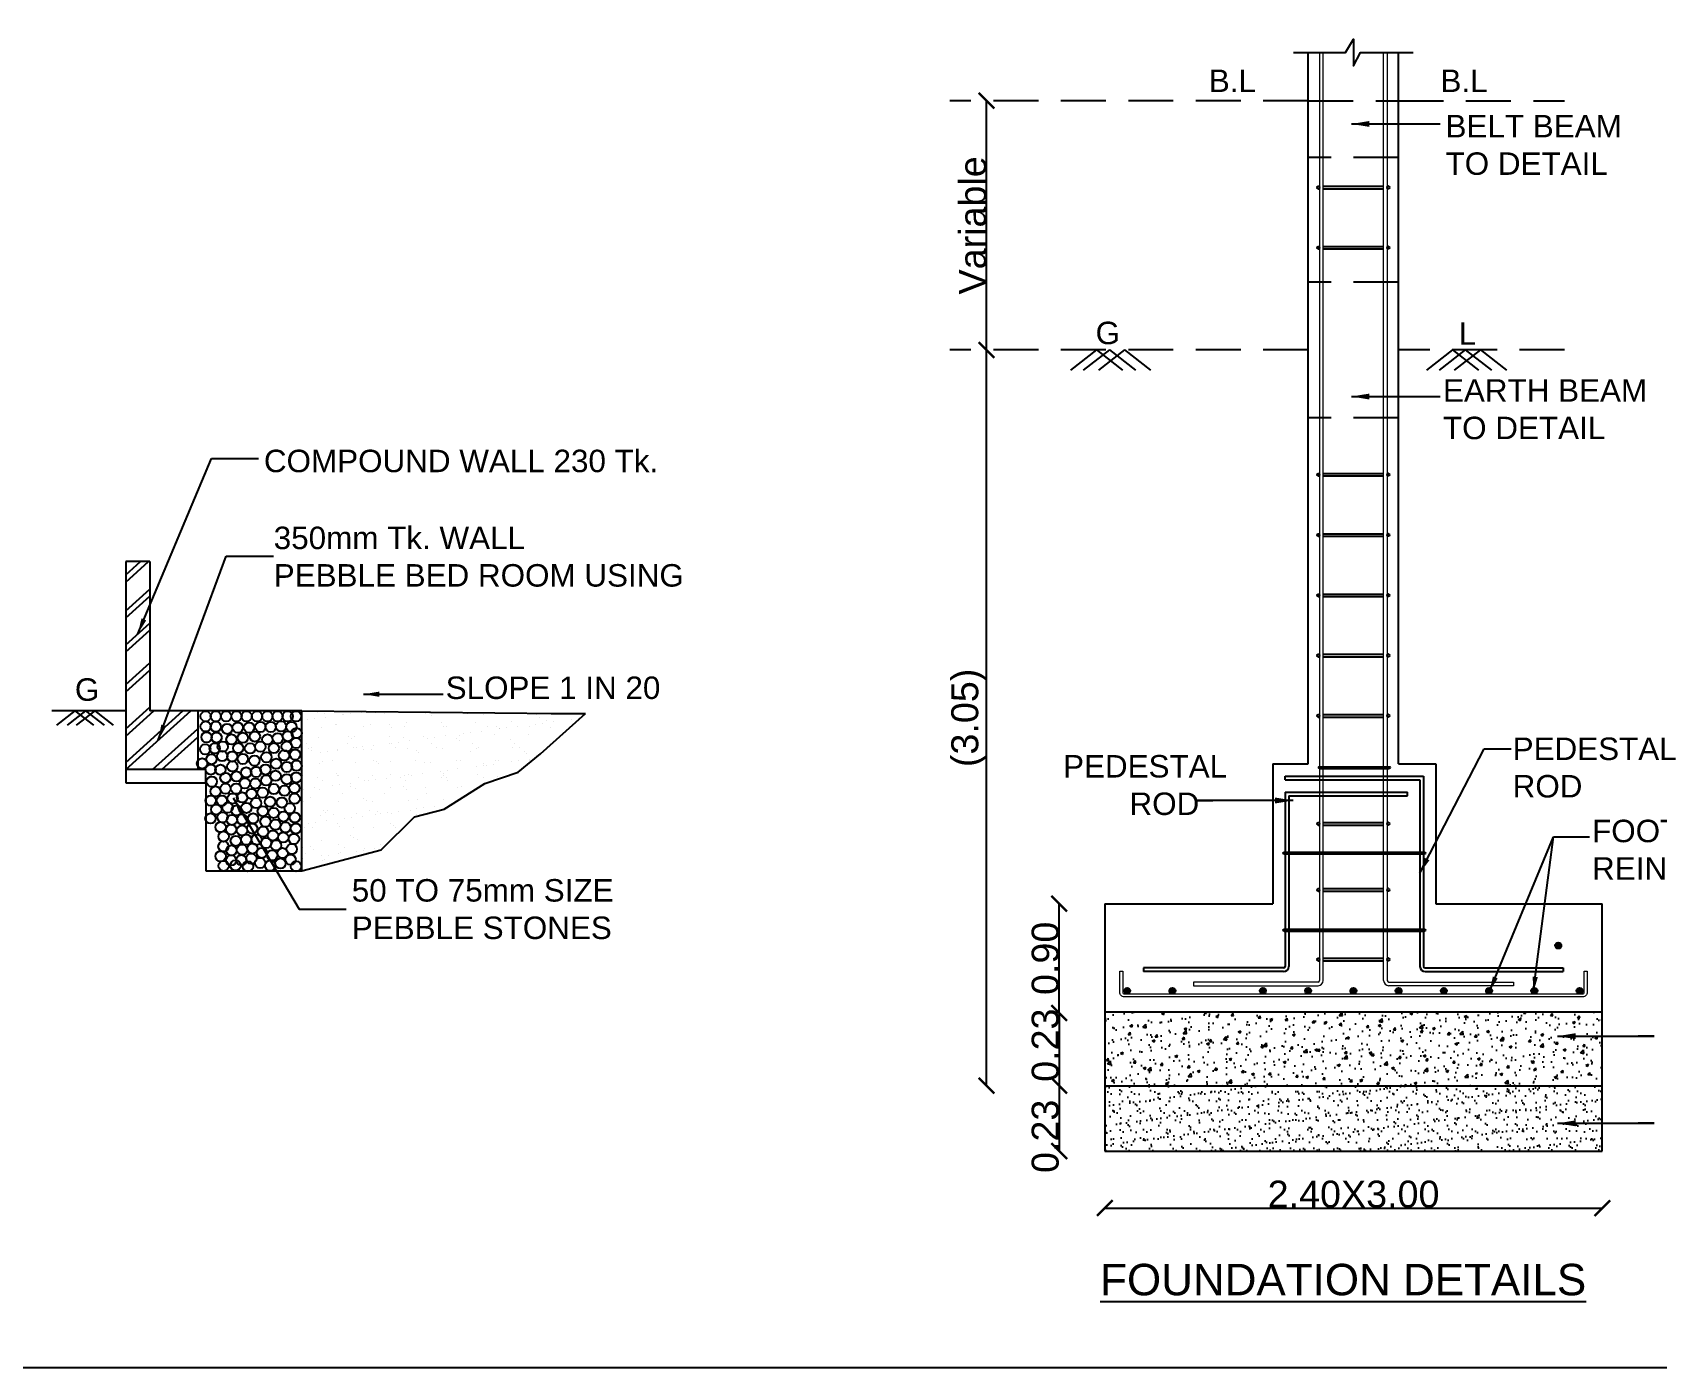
# Model space of a CAD drawing. Header units: metres. Extents: x 145568 to 146222, y 212280 to 212437.
# Drawn here: x 145967.83 to 145985.9, y 212350.29 to 212365.15 of the extents above; entities that cross this region are included whole.
import ezdxf

# ---------------------------------------------------------------- set-up
doc = ezdxf.new("R2010")
doc.units = ezdxf.units.M
doc.linetypes.add('HIDDENX2', pattern=[0.75, 0.5, -0.25])
doc.styles.get("Standard").update_dxf_attribs({"font": 'arial.ttf'})
doc.dimstyles.new('Scale-100 Metre', dxfattribs={"dimtxt": 0.3, "dimasz": 0.175, "dimexe": 0.125, "dimexo": 0.0625, "dimgap": 0, "dimtad": 1, "dimzin": 3, "dimdsep": 46, "dimtxsty": 'Standard', "dimblk": 'ARCHTICK', "dimcen": -0.09, "dimse1": 1, "dimse2": 1, "dimclrd": 3, "dimclrt": 7, "dimadec": 0, "dimazin": 0, "dimtfac": 0.65, "dimtofl": 0, "dimtmove": 0, "dimatfit": 3, "dimfxl": 0, "dimtzin": 0, "dimlwd": -1, "dimarcsym": 0})

# ---------------------------------------------------------------- blocks, each defined once
blk = doc.blocks.new('_ArchTick')
at = {"color": 0, "linetype": 'ByBlock', "const_width": 0.15}
blk.add_lwpolyline([(-0.5, -0.5), (0.5, 0.5)], dxfattribs=at)
blk = doc.blocks.new('*D95')
at = {"color": 3}
blk.add_line((145979.246, 212354.239), (145979.246, 212355.454), dxfattribs=at)
at = {"layer": 'Defpoints', "color": 0}
for p in [(145979.246, 212355.454), (145979.753, 212355.454), (145979.751, 212354.239)]:
    blk.add_point(p, dxfattribs=at)
at = {"color": 3, "xscale": 0.175, "yscale": 0.175, "zscale": 0.175}
for p, rotation in [((145979.246, 212355.454), 90), ((145979.246, 212354.239), 270)]:
    blk.add_blockref('_ArchTick', p, dxfattribs=dict(at, rotation=rotation))
at = {"color": 7, "insert": (145979.092, 212354.846), "char_height": 0.3, "attachment_point": 5, "rotation": 90}
blk.add_mtext('0.90', dxfattribs=at)
blk = doc.blocks.new('*D96')
at = {"color": 3}
blk.add_line((145978.437, 212353.429), (145978.437, 212361.614), dxfattribs=at)
at = {"layer": 'Defpoints', "color": 0}
for p in [(145978.437, 212361.614), (145981.092, 212361.614), (145979.753, 212353.429)]:
    blk.add_point(p, dxfattribs=at)
at = {"color": 3, "xscale": 0.175, "yscale": 0.175, "zscale": 0.175}
for p, rotation in [((145978.437, 212361.614), 90), ((145978.437, 212353.429), 270)]:
    blk.add_blockref('_ArchTick', p, dxfattribs=dict(at, rotation=rotation))
at = {"color": 7, "insert": (145977.991, 212357.521), "char_height": 0.3, "attachment_point": 5, "rotation": 90}
blk.add_mtext('\\P(3.05)', dxfattribs=at)
blk = doc.blocks.new('*D97')
at = {"color": 3}
blk.add_line((145978.437, 212361.614), (145978.437, 212364.386), dxfattribs=at)
at = {"layer": 'Defpoints', "color": 0}
for p in [(145978.437, 212364.386), (145980.746, 212364.386), (145980.746, 212361.614)]:
    blk.add_point(p, dxfattribs=at)
at = {"color": 3, "xscale": 0.175, "yscale": 0.175, "zscale": 0.175}
for p, rotation in [((145978.437, 212364.386), 90), ((145978.437, 212361.614), 270)]:
    blk.add_blockref('_ArchTick', p, dxfattribs=dict(at, rotation=rotation))
at = {"color": 7, "insert": (145978.285, 212363), "char_height": 0.3, "attachment_point": 5, "rotation": 90}
blk.add_mtext('Variable', dxfattribs=at)
blk = doc.blocks.new('*D98')
at = {"color": 3}
blk.add_line((145979.246, 212354.239), (145979.246, 212353.429), dxfattribs=at)
at = {"layer": 'Defpoints', "color": 0}
for p in [(145979.751, 212354.239), (145979.246, 212353.429), (145979.753, 212353.429)]:
    blk.add_point(p, dxfattribs=at)
at = {"color": 3, "xscale": 0.175, "yscale": 0.175, "zscale": 0.175}
for p, rotation in [((145979.246, 212354.239), 90), ((145979.246, 212353.429), 270)]:
    blk.add_blockref('_ArchTick', p, dxfattribs=dict(at, rotation=rotation))
at = {"color": 7, "insert": (145979.092, 212353.88), "char_height": 0.3, "attachment_point": 5, "rotation": 90}
blk.add_mtext('0.23', dxfattribs=at)
blk = doc.blocks.new('*D99')
at = {"color": 3}
blk.add_line((145979.246, 212353.429), (145979.246, 212352.702), dxfattribs=at)
at = {"layer": 'Defpoints', "color": 0}
for p in [(145979.753, 212353.429), (145979.246, 212352.702), (145979.753, 212352.702)]:
    blk.add_point(p, dxfattribs=at)
at = {"color": 3, "xscale": 0.175, "yscale": 0.175, "zscale": 0.175}
for p, rotation in [((145979.246, 212353.429), 90), ((145979.246, 212352.702), 270)]:
    blk.add_blockref('_ArchTick', p, dxfattribs=dict(at, rotation=rotation))
at = {"color": 7, "insert": (145979.092, 212352.866), "char_height": 0.3, "attachment_point": 5, "rotation": 90}
blk.add_mtext('0.23', dxfattribs=at)
blk = doc.blocks.new('*D84')
at = {"color": 3}
blk.add_line((145979.753, 212352.068), (145985.285, 212352.068), dxfattribs=at)
at = {"layer": 'Defpoints', "color": 0}
for p in [(145979.753, 212352.702), (145985.285, 212352.068), (145985.285, 212352.068)]:
    blk.add_point(p, dxfattribs=at)
at = {"color": 3, "xscale": 0.175, "yscale": 0.175, "zscale": 0.175, "rotation": 180}
blk.add_blockref('_ArchTick', (145979.753, 212352.068), dxfattribs=at)
at = {"color": 3, "xscale": 0.175, "yscale": 0.175, "zscale": 0.175}
blk.add_blockref('_ArchTick', (145985.285, 212352.068), dxfattribs=at)
at = {"color": 7, "insert": (145982.519, 212352.221), "char_height": 0.3, "attachment_point": 5}
blk.add_mtext('2.40X3.00', dxfattribs=at)
blk = doc.blocks.new('*X72')
at = {"color": 0}
for p, q in [((-1055.1, 523.63), (-1055.1, 523.63)), ((-1053.51, 523.86), (-1053.51, 523.86)), ((-1058.7, 520.85), (-1058.7, 520.85)), ((-1056.1, 521.2), (-1056.1, 521.2)), ((-1053.58, 518.07), (-1053.58, 518.07)), ((-1052.59, 523.01), (-1052.59, 523.01)), ((-1052.03, 521.73), (-1052.03, 521.73)), ((-1048.24, 519.03), (-1048.24, 519.03)), ((-1048.04, 519.17), (-1048.04, 519.17)), ((-1045.6, 522.93), (-1045.6, 522.93)), ((-1045.24, 522.62), (-1045.24, 522.62)), ((-1042.64, 522.97), (-1042.64, 522.97)), ((-1038.58, 523.5), (-1038.58, 523.5)), ((-1038.01, 518.1), (-1038.01, 518.1)), ((-1035.25, 519.11), (-1035.25, 519.11)), ((-1033.21, 523.41), (-1033.21, 523.41)), ((-1030.03, 522.96), (-1030.03, 522.96)), ((-1028.23, 518.85), (-1028.23, 518.85)), ((-1027.31, 518.01), (-1027.31, 518.01)), ((-1022.44, 518.13), (-1022.44, 518.13)), ((-1021.74, 519.59), (-1021.74, 519.59)), ((-1014.46, 522.99), (-1014.46, 522.99)), ((-1013.2, 523.24), (-1013.2, 523.24)), ((-1012.28, 522.4), (-1012.28, 522.4)), ((-1008.66, 519.76), (-1008.66, 519.76)), ((-1007.93, 518.41), (-1007.93, 518.41)), ((-1006.87, 518.15), (-1006.87, 518.15)), ((-998.89, 523.02), (-998.89, 523.02)), ((-995.87, 519.7), (-995.87, 519.7)), ((-992.9, 522.8), (-992.9, 522.8)), ((-991.3, 518.18), (-991.3, 518.18)), ((-987.92, 518.24), (-987.92, 518.24)), ((-984.2, 517.72), (-984.2, 517.72)), ((-983.32, 523.05), (-983.32, 523.05)), ((-982.36, 520.19), (-982.36, 520.19)), ((-980.13, 518.25), (-980.13, 518.25)), ((-975.73, 518.21), (-975.73, 518.21)), ((-973.34, 519.15), (-973.34, 519.15)), ((-972.89, 522.63), (-972.89, 522.63)), ((-971.97, 521.78), (-971.97, 521.78)), ((-970.74, 519.49), (-970.74, 519.49)), ((-969.27, 520.35), (-969.27, 520.35)), ((-967.75, 523.08), (-967.75, 523.08)), ((-967.62, 517.8), (-967.62, 517.8)), ((-966.67, 520.02), (-966.67, 520.02)), ((-960.16, 518.24), (-960.16, 518.24)), ((-959.88, 520.92), (-959.88, 520.92)), ((-957.28, 521.26), (-957.28, 521.26)), ((-1059.24, 511.73), (-1059.24, 511.73)), ((-1054.78, 513.99), (-1054.78, 513.99)), ((-1043.67, 511.76), (-1043.67, 511.76)), ((-1043.26, 514.47), (-1043.26, 514.47)), ((-1042.34, 513.62), (-1042.34, 513.62)), ((-1041.28, 514.48), (-1041.28, 514.48)), ((-1028.19, 514.65), (-1028.19, 514.65)), ((-1028.1, 511.78), (-1028.1, 511.78)), ((-1027.17, 512.06), (-1027.17, 512.06)), ((-1024.57, 512.4), (-1024.57, 512.4)), ((-1022.96, 514.02), (-1022.96, 514.02)), ((-1020.51, 512.94), (-1020.51, 512.94)), ((-1015.4, 514.59), (-1015.4, 514.59)), ((-1013.72, 513.83), (-1013.72, 513.83)), ((-1012.53, 511.81), (-1012.53, 511.81)), ((-1011.11, 514.17), (-1011.11, 514.17)), ((-1007.05, 514.71), (-1007.05, 514.71)), ((-1002.95, 513.85), (-1002.95, 513.85)), ((-1002.03, 513.01), (-1002.03, 513.01)), ((-1001.89, 515.07), (-1001.89, 515.07)), ((-1000.26, 515.6), (-1000.26, 515.6)), ((-997.65, 515.94), (-997.65, 515.94)), ((-996.96, 511.84), (-996.96, 511.84)), ((-993.59, 516.48), (-993.59, 516.48)), ((-988.81, 515.24), (-988.81, 515.24)), ((-987, 517.4), (-987, 517.4)), ((-986.8, 517.37), (-986.8, 517.37)), ((-982.65, 513.41), (-982.65, 513.41)), ((-981.39, 511.87), (-981.39, 511.87)), ((-976.02, 515.18), (-976.02, 515.18)), ((-1060.88, 507.62), (-1060.88, 507.62)), ((-1060.81, 509.37), (-1060.81, 509.37)), ((-1058.29, 510.08), (-1058.29, 510.08)), ((-1057.37, 509.23), (-1057.37, 509.23)), ((-1057.14, 510.38), (-1057.14, 510.38)), ((-1054.09, 508.51), (-1054.09, 508.51)), ((-1051.49, 508.86), (-1051.49, 508.86)), ((-1049.55, 505.55), (-1049.55, 505.55)), ((-1047.72, 509.53), (-1047.72, 509.53)), ((-1047.42, 509.39), (-1047.42, 509.39)), ((-1041.57, 510.41), (-1041.57, 510.41)), ((-1040.63, 510.29), (-1040.63, 510.29)), ((-1038.03, 510.63), (-1038.03, 510.63)), ((-1037.99, 509.63), (-1037.99, 509.63)), ((-1034.93, 509.47), (-1034.93, 509.47)), ((-1033.97, 511.16), (-1033.97, 511.16)), ((-1033.97, 505.58), (-1033.97, 505.58)), ((-1025.99, 510.44), (-1025.99, 510.44)), ((-1021.43, 509.96), (-1021.43, 509.96)), ((-1018.4, 505.61), (-1018.4, 505.61)), ((-1017.98, 509.46), (-1017.98, 509.46)), ((-1017.06, 508.62), (-1017.06, 508.62)), ((-1010.42, 510.47), (-1010.42, 510.47)), ((-1008.34, 510.13), (-1008.34, 510.13)), ((-1002.83, 505.63), (-1002.83, 505.63)), ((-1001.58, 505.44), (-1001.58, 505.44)), ((-997.68, 509.02), (-997.68, 509.02)), ((-995.55, 510.07), (-995.55, 510.07)), ((-994.85, 510.5), (-994.85, 510.5)), ((-988.49, 505.61), (-988.49, 505.61)), ((-987.26, 505.66), (-987.26, 505.66)), ((-982.05, 510.55), (-982.05, 510.55)), ((-979.59, 505.38), (-979.59, 505.38)), ((-979.28, 510.53), (-979.28, 510.53)), ((-977.68, 508.85), (-977.68, 508.85)), ((-976.75, 508), (-976.75, 508)), ((-975.7, 505.54), (-975.7, 505.54)), ((-975.52, 505.91), (-975.52, 505.91)), ((-968.96, 510.72), (-968.96, 510.72)), ((-1060.5, 499.73), (-1060.5, 499.73)), ((-1054.47, 504.36), (-1054.47, 504.36)), ((-1053.02, 505.25), (-1053.02, 505.25)), ((-1048.05, 500.69), (-1048.05, 500.69)), ((-1047.41, 499.9), (-1047.41, 499.9)), ((-1047.12, 499.84), (-1047.12, 499.84)), ((-1040.96, 504.85), (-1040.96, 504.85)), ((-1034.62, 499.84), (-1034.62, 499.84)), ((-1033.02, 505.07), (-1033.02, 505.07)), ((-1032.09, 504.23), (-1032.09, 504.23)), ((-1027.87, 505.01), (-1027.87, 505.01)), ((-1027.74, 500.24), (-1027.74, 500.24)), ((-1022.56, 499.72), (-1022.56, 499.72)), ((-1021.11, 500.33), (-1021.11, 500.33)), ((-1019.96, 500.06), (-1019.96, 500.06)), ((-1015.9, 500.6), (-1015.9, 500.6)), ((-1015.08, 504.95), (-1015.08, 504.95)), ((-1012.71, 504.63), (-1012.71, 504.63)), ((-1009.11, 501.49), (-1009.11, 501.49)), ((-1008.49, 499.29), (-1008.49, 499.29)), ((-1008.03, 500.49), (-1008.03, 500.49)), ((-1007.74, 500.07), (-1007.74, 500.07)), ((-1006.5, 501.83), (-1006.5, 501.83)), ((-1002.44, 502.37), (-1002.44, 502.37)), ((-995.65, 503.26), (-995.65, 503.26)), ((-995.24, 500.43), (-995.24, 500.43)), ((-993.04, 503.61), (-993.04, 503.61)), ((-992.92, 499.32), (-992.92, 499.32)), ((-992.71, 504.46), (-992.71, 504.46)), ((-991.78, 503.62), (-991.78, 503.62)), ((-988.98, 504.14), (-988.98, 504.14)), ((-987.43, 499.63), (-987.43, 499.63)), ((-982.19, 505.03), (-982.19, 505.03)), ((-1060.34, 494.75), (-1060.34, 494.75)), ((-1056.27, 495.28), (-1056.27, 495.28)), ((-1055.21, 499.21), (-1055.21, 499.21)), ((-1054.15, 494.73), (-1054.15, 494.73)), ((-1053.1, 497.86), (-1053.1, 497.86)), ((-1049.48, 496.17), (-1049.48, 496.17)), ((-1046.88, 496.52), (-1046.88, 496.52)), ((-1042.81, 497.05), (-1042.81, 497.05)), ((-1042.77, 495.86), (-1042.77, 495.86)), ((-1040.65, 495.21), (-1040.65, 495.21)), ((-1039.64, 499.24), (-1039.64, 499.24)), ((-1037.53, 497.89), (-1037.53, 497.89)), ((-1036.02, 497.95), (-1036.02, 497.95)), ((-1033.42, 498.29), (-1033.42, 498.29)), ((-1029.36, 498.82), (-1029.36, 498.82)), ((-1027.56, 495.38), (-1027.56, 495.38)), ((-1024.06, 499.26), (-1024.06, 499.26)), ((-1022.77, 495.68), (-1022.77, 495.68)), ((-1021.96, 497.92), (-1021.96, 497.92)), ((-1021.85, 494.84), (-1021.85, 494.84)), ((-1014.77, 495.32), (-1014.77, 495.32)), ((-1006.81, 499.23), (-1006.81, 499.23)), ((-1006.39, 497.95), (-1006.39, 497.95)), ((-1002.46, 495.24), (-1002.46, 495.24)), ((-1001.26, 495.8), (-1001.26, 495.8)), ((-1061.08, 493), (-1061.08, 493)), ((-1060.18, 490.1), (-1060.18, 490.1)), ((-1057.8, 491.47), (-1057.8, 491.47)), ((-1047.09, 490.27), (-1047.09, 490.27)), ((-1045.51, 493.03), (-1045.51, 493.03)), ((-1037.8, 491.3), (-1037.8, 491.3)), ((-1036.88, 490.45), (-1036.88, 490.45)), ((-1034.3, 490.21), (-1034.3, 490.21)), ((-1029.94, 493.06), (-1029.94, 493.06)), ((-1020.8, 490.69), (-1020.8, 490.69)), ((-1017.95, 487.38), (-1017.95, 487.38)), ((-1017.5, 490.85), (-1017.5, 490.85)), ((-1015.35, 487.72), (-1015.35, 487.72)), ((-1014.37, 493.09), (-1014.37, 493.09)), ((-1011.29, 488.26), (-1011.29, 488.26)), ((-1007.71, 490.86), (-1007.71, 490.86)), ((-1058.33, 482.06), (-1058.33, 482.06)), ((-1055.73, 482.41), (-1055.73, 482.41)), ((-1053.84, 485.09), (-1053.84, 485.09)), ((-1052.83, 486.91), (-1052.83, 486.91)), ((-1051.91, 486.06), (-1051.91, 486.06)), ((-1051.66, 482.94), (-1051.66, 482.94)), ((-1051.17, 486.69), (-1051.17, 486.69)), ((-1049.06, 485.34), (-1049.06, 485.34)), ((-1047.56, 482.08), (-1047.56, 482.08)), ((-1044.87, 483.84), (-1044.87, 483.84)), ((-1042.27, 484.18), (-1042.27, 484.18)), ((-1040.33, 485.58), (-1040.33, 485.58)), ((-1038.2, 484.71), (-1038.2, 484.71)), ((-1035.6, 486.72), (-1035.6, 486.72)), ((-1033.49, 485.37), (-1033.49, 485.37)), ((-1032.53, 486.47), (-1032.53, 486.47)), ((-1031.41, 485.61), (-1031.41, 485.61)), ((-1028.81, 485.95), (-1028.81, 485.95)), ((-1027.55, 481.9), (-1027.55, 481.9)), ((-1027.24, 485.75), (-1027.24, 485.75)), ((-1026.63, 481.06), (-1026.63, 481.06)), ((-1024.75, 486.49), (-1024.75, 486.49)), ((-1020.03, 486.74), (-1020.03, 486.74)), ((-1017.92, 485.4), (-1017.92, 485.4)), ((-1059.87, 480.47), (-1059.87, 480.47)), ((-1057.04, 480.48), (-1057.04, 480.48)), ((-1053.52, 475.46), (-1053.52, 475.46)), ((-1046.78, 480.63), (-1046.78, 480.63)), ((-1042.58, 477.52), (-1042.58, 477.52)), ((-1041.66, 476.67), (-1041.66, 476.67)), ((-1041.47, 480.51), (-1041.47, 480.51)), ((-1040.02, 475.94), (-1040.02, 475.94)), ((-1033.99, 480.57), (-1033.99, 480.57)), ((-1025.9, 480.54), (-1025.9, 480.54)), ((-1060.59, 472.8), (-1060.59, 472.8)), ((-1060.51, 468.83), (-1060.51, 468.83)), ((-1059.55, 470.83), (-1059.55, 470.83)), ((-1057.61, 473.13), (-1057.61, 473.13)), ((-1056.69, 472.28), (-1056.69, 472.28)), ((-1053.72, 469.73), (-1053.72, 469.73)), ((-1051.12, 470.07), (-1051.12, 470.07)), ((-1047.13, 474.17), (-1047.13, 474.17)), ((-1047.05, 470.6), (-1047.05, 470.6)), ((-1046.46, 471), (-1046.46, 471)), ((-1045.02, 472.82), (-1045.02, 472.82)), ((-1040.26, 471.5), (-1040.26, 471.5)), ((-1037.66, 471.84), (-1037.66, 471.84)), ((-1037.31, 472.69), (-1037.31, 472.69)), ((-1033.59, 472.38), (-1033.59, 472.38)), ((-1031.56, 474.19), (-1031.56, 474.19)), ((-1053, 467.96), (-1053, 467.96)), ((-1052.34, 468.3), (-1052.34, 468.3))]:
    blk.add_line(p, q, dxfattribs=at)

msp = doc.modelspace()

# ---------------------------------------------------------------- hatches: boundary and pattern name
h = msp.add_hatch(color=8)
edge = h.paths.add_edge_path()
edge.add_arc((145984.7953, 212354.9881), 0.0335, 0, 360)
h = msp.add_hatch(color=8)
edge = h.paths.add_edge_path()
edge.add_arc((145980.0013, 212354.484), 0.0335, 0, 360)
h = msp.add_hatch(color=8)
edge = h.paths.add_edge_path()
edge.add_arc((145980.5044, 212354.484), 0.0335, 0, 360)
h = msp.add_hatch(color=8)
edge = h.paths.add_edge_path()
edge.add_arc((145981.5106, 212354.484), 0.0335, 0, 360)
h = msp.add_hatch(color=8)
edge = h.paths.add_edge_path()
edge.add_arc((145982.0136, 212354.484), 0.0335, 0, 360)
h = msp.add_hatch(color=8)
edge = h.paths.add_edge_path()
edge.add_arc((145982.5167, 212354.484), 0.0335, 0, 360)
h = msp.add_hatch(color=8)
edge = h.paths.add_edge_path()
edge.add_arc((145983.0198, 212354.484), 0.0335, 0, 360)
h = msp.add_hatch(color=8)
edge = h.paths.add_edge_path()
edge.add_arc((145983.5228, 212354.484), 0.0335, 0, 360)
h = msp.add_hatch(color=8)
edge = h.paths.add_edge_path()
edge.add_arc((145984.0259, 212354.484), 0.0335, 0, 360)
h = msp.add_hatch(color=8)
edge = h.paths.add_edge_path()
edge.add_arc((145984.529, 212354.484), 0.0335, 0, 360)
h = msp.add_hatch(color=8)
edge = h.paths.add_edge_path()
edge.add_arc((145985.032, 212354.484), 0.0335, 0, 360)
h = msp.add_hatch()
h.set_pattern_fill('AR-CONC', color=8, scale=0.041922, style=0)
h.set_pattern_definition([(50, (145013.10084, 212513.36328), (0.30069229, -0.026307167), [0.03144176, -0.34585935]), (355, (145013.10084, 212513.36328), (-0.05816781, 0.31533658), [0.02515341, -0.27668748]), (100.4514, (145013.1259, 212513.36108), (0.2425247, 0.289029225), [0.02672138, -0.29393522]), (46.1842, (145013.10084, 212513.44712), (0.44741248, -0.06938945), [0.04716264, -0.51878902]), (96.6356, (145013.13813, 212513.44134), (0.39183253, 0.40837306), [0.04008208, -0.44090276]), (351.1842, (145013.10084, 212513.4471), (0.3918322, 0.40837336), [0.03773011, -0.41503122]), (21, (145013.14276, 212513.42616), (0.250237436, -0.16878728), [0.03144176, -0.34585935]), (326, (145013.14276, 212513.42616), (0.10200349, 0.30399991), [0.02515341, -0.27668748]), (71.4514, (145013.16362, 212513.4121), (0.35224103, 0.13521235), [0.02672138, -0.29393522]), (37.5, (145013.10084, 212513.36328), (0.005097697, 0.139556911), [0, -0.27333369, 0, -0.280879714, 0, -0.277735538]), (7.5, (145013.10084, 212513.36328), (0.11028492, 0.16534664), [0, -0.16014336, 0, -0.26704534, 0, -0.105853922]), (327.5, (145013.00735, 212513.36328), (0.223790885, -0.009455531), [0, -0.104805863, 0, -0.326994293, 0, -0.433896274]), (317.5, (145012.96543, 212513.36328), (0.24448532, 0.041966356), [0, -0.136247622, 0, -0.21715775, 0, -0.30812924])])
h.paths.add_polyline_path([(145979.7529, 212354.2492), (145979.7529, 212353.4287), (145985.2848, 212353.4287), (145985.2848, 212354.2492)])
h = msp.add_hatch()
h.set_pattern_fill('AR-SAND', color=8, scale=0.083845, style=0)
h.set_pattern_definition([(37.5, (145013.10084, 212513.36328), (-0.005281659, 0.161553943), [0, -0.12744393, 0, -0.142535974, 0, -0.136247622]), (7.5, (145013.10084, 212513.36328), (0.14838638, 0.236621964), [0, -0.068752646, 0, -0.114867226, 0, -0.044018463]), (327.5, (145012.99771, 212513.36328), (0.26110426, 0.000474482), [0, -0.041922345, 0, -0.150920443, 0, -0.197035023]), (317.5, (145012.99771, 212513.36328), (0.252047755, 0.073588436), [0, -0.020961173, 0, -0.098936735, 0, -0.113190332])])
h.paths.add_polyline_path([(145979.7529, 212352.7022), (145985.2848, 212352.7022), (145985.2848, 212353.4287), (145979.7529, 212353.4287)])

# ---------------------------------------------------------------- linework, layer by layer
at = {"color": 1}
for p, q in [((145982.0149, 212357.0099, -0.1885), (145982.0149, 212364.9229, -0.1885)), ((145983.0192, 212357.0099, -0.1885), (145983.0192, 212364.9229, -0.1885)), ((145979.7529, 212355.4538, -0.1885), (145979.7529, 212352.7022, -0.1885)), ((145979.7529, 212355.4538, -0.1885), (145981.6214, 212355.4538, -0.1885)), ((145983.4349, 212355.4538, -0.1885), (145985.2848, 212355.4538, -0.1885)), ((145985.2848, 212352.7022, -0.1885), (145985.2848, 212355.4538, -0.1885)), ((145979.7529, 212354.2492, -0.1885), (145985.2848, 212354.2492, -0.1885)), ((145979.7529, 212353.4287, -0.1885), (145985.2848, 212353.4287, -0.1885)), ((145979.7529, 212352.7022, -0.1885), (145985.2848, 212352.7022, -0.1885))]:
    msp.add_line(p, q, dxfattribs=at)
at = {"color": 5, "lineweight": 0}
for p, q in [((145982.1406, 212364.9229, -0.1885), (145982.1406, 212354.5984, -0.1885)), ((145982.1809, 212354.5984, -0.1885), (145982.1809, 212364.9229, -0.1885)), ((145982.8532, 212354.5984, -0.1885), (145982.8532, 212364.9229, -0.1885)), ((145982.8934, 212364.9229, -0.1885), (145982.8934, 212354.5984, -0.1885)), ((145982.1239, 212354.5817, -0.1885), (145980.7382, 212354.5817, -0.1885)), ((145980.7382, 212354.5817, -0.1885), (145980.7382, 212354.5414, -0.1885)), ((145980.7382, 212354.5414, -0.1885), (145982.1239, 212354.5414, -0.1885)), ((145982.9102, 212354.5817, -0.1885), (145984.2959, 212354.5817, -0.1885)), ((145984.2959, 212354.5414, -0.1885), (145982.9102, 212354.5414, -0.1885)), ((145984.2959, 212354.5817, -0.1885), (145984.2959, 212354.5414, -0.1885))]:
    msp.add_line(p, q, dxfattribs=at)
at = {"color": 6, "linetype": 'HIDDENX2'}
for p, q in [((145982.0149, 212364.3857, -0.1885), (145978.031, 212364.3857, -0.1885)), ((145983.0192, 212364.3857, -0.1885), (145984.8658, 212364.3857, -0.1885)), ((145982.0149, 212361.6138, -0.1885), (145978.031, 212361.6138, -0.1885)), ((145984.8658, 212361.6138, -0.1885), (145983.0192, 212361.6138, -0.1885))]:
    msp.add_line(p, q, dxfattribs=at)
at = {"color": 5, "linetype": 'HIDDENX2'}
for p, q in [((145982.0149, 212364.3857, -0.1885), (145983.0192, 212364.3857, -0.1885)), ((145983.0192, 212363.7568, -0.1885), (145982.0149, 212363.7568, -0.1885)), ((145983.0192, 212362.3684, -0.1885), (145982.0149, 212362.3684, -0.1885)), ((145983.0192, 212360.8592, -0.1885), (145982.0149, 212360.8592, -0.1885))]:
    msp.add_line(p, q, dxfattribs=at)
at = {"color": 8}
for p, q in [((145982.1272, 212363.4349, -0.1885), (145982.1406, 212363.4349, -0.1885)), ((145982.1272, 212363.4081, -0.1885), (145982.1406, 212363.4081, -0.1885)), ((145982.1809, 212363.4349, -0.1885), (145982.8532, 212363.4349, -0.1885)), ((145982.1809, 212363.4081, -0.1885), (145982.8532, 212363.4081, -0.1885)), ((145982.9068, 212363.4349, -0.1885), (145982.8934, 212363.4349, -0.1885)), ((145982.9068, 212363.4081, -0.1885), (145982.8934, 212363.4081, -0.1885)), ((145982.1272, 212362.7641, -0.1885), (145982.1406, 212362.7641, -0.1885)), ((145982.1272, 212362.7373, -0.1885), (145982.1406, 212362.7373, -0.1885)), ((145982.1809, 212362.7641, -0.1885), (145982.8532, 212362.7641, -0.1885)), ((145982.1809, 212362.7373, -0.1885), (145982.8532, 212362.7373, -0.1885)), ((145982.9068, 212362.7641, -0.1885), (145982.8934, 212362.7641, -0.1885)), ((145982.9068, 212362.7373, -0.1885), (145982.8934, 212362.7373, -0.1885)), ((145982.1272, 212360.2405, -0.1885), (145982.1406, 212360.2405, -0.1885)), ((145982.1272, 212360.2137, -0.1885), (145982.1406, 212360.2137, -0.1885)), ((145982.1809, 212360.2405, -0.1885), (145982.8532, 212360.2405, -0.1885)), ((145982.1809, 212360.2137, -0.1885), (145982.8532, 212360.2137, -0.1885)), ((145982.9068, 212360.2405, -0.1885), (145982.8934, 212360.2405, -0.1885)), ((145982.9068, 212360.2137, -0.1885), (145982.8934, 212360.2137, -0.1885)), ((145982.1272, 212359.5697, -0.1885), (145982.1406, 212359.5697, -0.1885)), ((145982.1809, 212359.5697, -0.1885), (145982.8532, 212359.5697, -0.1885)), ((145982.9068, 212359.5697, -0.1885), (145982.8934, 212359.5697, -0.1885)), ((145982.1272, 212359.5429, -0.1885), (145982.1406, 212359.5429, -0.1885)), ((145982.1809, 212359.5429, -0.1885), (145982.8532, 212359.5429, -0.1885)), ((145982.9068, 212359.5429, -0.1885), (145982.8934, 212359.5429, -0.1885)), ((145968.8662, 212359.0325, -0.1885), (145969.1192, 212359.2606, -0.1885)), ((145968.8662, 212359.1124, -0.1885), (145969.0306, 212359.2606, -0.1885)), ((145968.8662, 212358.7128, -0.1885), (145969.1333, 212358.9536, -0.1885)), ((145968.8662, 212358.6329, -0.1885), (145969.1333, 212358.8737, -0.1885)), ((145982.1272, 212358.899, -0.1885), (145982.1406, 212358.899, -0.1885)), ((145982.1272, 212358.8722, -0.1885), (145982.1406, 212358.8722, -0.1885)), ((145982.1809, 212358.899, -0.1885), (145982.8532, 212358.899, -0.1885)), ((145982.1809, 212358.8722, -0.1885), (145982.8532, 212358.8722, -0.1885)), ((145982.9068, 212358.899, -0.1885), (145982.8934, 212358.899, -0.1885)), ((145982.9068, 212358.8722, -0.1885), (145982.8934, 212358.8722, -0.1885)), ((145968.8662, 212358.3349, -0.1885), (145969.1333, 212358.5758, -0.1885)), ((145968.8662, 212358.255, -0.1885), (145969.1333, 212358.4959, -0.1885)), ((145968.8662, 212357.8914, -0.1885), (145969.1333, 212358.1322, -0.1885)), ((145982.1272, 212358.2282, -0.1885), (145982.1406, 212358.2282, -0.1885)), ((145982.1272, 212358.2014, -0.1885), (145982.1406, 212358.2014, -0.1885)), ((145982.1809, 212358.2282, -0.1885), (145982.8532, 212358.2282, -0.1885)), ((145982.1809, 212358.2014, -0.1885), (145982.8532, 212358.2014, -0.1885)), ((145982.9068, 212358.2282, -0.1885), (145982.8934, 212358.2282, -0.1885)), ((145982.9068, 212358.2014, -0.1885), (145982.8934, 212358.2014, -0.1885)), ((145968.8662, 212357.8115, -0.1885), (145969.1333, 212358.0523, -0.1885)), ((145968.8662, 212357.5987, -0.1885), (145968.0458, 212357.5987, -0.1885)), ((145968.8662, 212357.3986, -0.1885), (145969.1333, 212357.6394, -0.1885)), ((145968.8662, 212357.3187, -0.1885), (145969.1767, 212357.5987, -0.1885)), ((145968.8662, 212356.9463, -0.1885), (145969.5897, 212357.5987, -0.1885)), ((145968.8662, 212357.0262, -0.1885), (145969.5011, 212357.5987, -0.1885)), ((145969.1646, 212356.9458, -0.1885), (145969.6674, 212357.3992, -0.1885)), ((145982.1272, 212357.5575, -0.1885), (145982.1406, 212357.5575, -0.1885)), ((145982.1272, 212357.5306, -0.1885), (145982.1406, 212357.5306, -0.1885)), ((145982.1809, 212357.5575, -0.1885), (145982.8532, 212357.5575, -0.1885)), ((145982.1809, 212357.5306, -0.1885), (145982.8532, 212357.5306, -0.1885)), ((145982.9068, 212357.5575, -0.1885), (145982.8934, 212357.5575, -0.1885)), ((145982.9068, 212357.5306, -0.1885), (145982.8934, 212357.5306, -0.1885)), ((145969.2669, 212356.9458, -0.1885), (145969.6674, 212357.3069, -0.1885)), ((145982.1272, 212356.3561, -0.1885), (145982.1406, 212356.3561, -0.1885)), ((145982.1272, 212356.3293, -0.1885), (145982.1406, 212356.3293, -0.1885)), ((145982.1809, 212356.3561, -0.1885), (145982.8532, 212356.3561, -0.1885)), ((145982.1809, 212356.3293, -0.1885), (145982.8532, 212356.3293, -0.1885)), ((145982.9068, 212356.3561, -0.1885), (145982.8934, 212356.3561, -0.1885)), ((145982.9068, 212356.3293, -0.1885), (145982.8934, 212356.3293, -0.1885)), ((145982.1272, 212355.6212, -0.1885), (145982.1406, 212355.6212, -0.1885)), ((145982.1272, 212355.5944, -0.1885), (145982.1406, 212355.5944, -0.1885)), ((145982.1809, 212355.6212, -0.1885), (145982.8532, 212355.6212, -0.1885)), ((145982.1809, 212355.5944, -0.1885), (145982.8532, 212355.5944, -0.1885)), ((145982.9068, 212355.6212, -0.1885), (145982.8934, 212355.6212, -0.1885)), ((145982.9068, 212355.5944, -0.1885), (145982.8934, 212355.5944, -0.1885)), ((145982.1272, 212354.8466, -0.1885), (145982.1406, 212354.8466, -0.1885)), ((145982.1272, 212354.8198, -0.1885), (145982.1406, 212354.8198, -0.1885)), ((145982.1809, 212354.8466, -0.1885), (145982.8532, 212354.8466, -0.1885)), ((145982.1809, 212354.8198, -0.1885), (145982.8532, 212354.8198, -0.1885)), ((145982.9068, 212354.8466, -0.1885), (145982.8934, 212354.8466, -0.1885)), ((145982.9068, 212354.8198, -0.1885), (145982.8934, 212354.8198, -0.1885))]:
    msp.add_line(p, q, dxfattribs=at)
at = {"color": 5}
for p, q in [((145979.6608, 212361.6138, -0.1885), (145979.3707, 212361.3888, -0.1885)), ((145979.8037, 212361.6138, -0.1885), (145979.5137, 212361.3888, -0.1885)), ((145979.6608, 212361.6138, -0.1885), (145979.9509, 212361.3888, -0.1885)), ((145979.9717, 212361.6138, -0.1885), (145979.6816, 212361.3888, -0.1885)), ((145979.8037, 212361.6138, -0.1885), (145980.0938, 212361.3888, -0.1885)), ((145979.9717, 212361.6138, -0.1885), (145980.2618, 212361.3888, -0.1885)), ((145983.6187, 212361.6138, -0.1885), (145983.3287, 212361.3888, -0.1885)), ((145983.7617, 212361.6138, -0.1885), (145983.4716, 212361.3888, -0.1885)), ((145983.6187, 212361.6138, -0.1885), (145983.9088, 212361.3888, -0.1885)), ((145983.9296, 212361.6138, -0.1885), (145983.6395, 212361.3888, -0.1885)), ((145983.7617, 212361.6138, -0.1885), (145984.0517, 212361.3888, -0.1885)), ((145983.9296, 212361.6138, -0.1885), (145984.2197, 212361.3888, -0.1885)), ((145968.3003, 212357.5987, -0.1885), (145968.0945, 212357.4391, -0.1885)), ((145968.4194, 212357.5987, -0.1885), (145968.2137, 212357.4391, -0.1885)), ((145968.3003, 212357.5987, -0.1885), (145968.5061, 212357.4391, -0.1885)), ((145968.5208, 212357.5987, -0.1885), (145968.315, 212357.4391, -0.1885)), ((145968.4194, 212357.5987, -0.1885), (145968.6252, 212357.4391, -0.1885)), ((145968.5208, 212357.5987, -0.1885), (145968.7266, 212357.4391, -0.1885))]:
    msp.add_line(p, q, dxfattribs=at)
for p, q in [((145968.8662, 212359.2606, -0.1885), (145968.8662, 212357.5097, -0.1885)), ((145969.1333, 212359.2606, -0.1885), (145968.8662, 212359.2606, -0.1885)), ((145969.1333, 212359.2606, -0.1885), (145969.1333, 212357.5987, -0.1885)), ((145970.8249, 212357.5987, -0.1885), (145969.1333, 212357.5987, -0.1885)), ((145969.6674, 212357.5987, -0.1885), (145969.6674, 212356.9458, -0.1885)), ((145970.8249, 212355.8181, -0.1885), (145970.8249, 212357.5987, -0.1885)), ((145970.8249, 212357.5987, -0.1885), (145973.6871, 212357.5713, -0.1885)), ((145973.4769, 212357.1214, -0.1885), (145973.9771, 212357.5713, -0.1885)), ((145973.5977, 212357.5713, -0.1885), (145973.9771, 212357.5713, -0.1885)), ((145968.8662, 212357.5097, -0.1885), (145968.8662, 212356.7974, -0.1885)), ((145973.2299, 212356.9157, -0.1885), (145973.4769, 212357.1214, -0.1885)), ((145969.7565, 212356.9458, -0.1885), (145968.8662, 212356.9458, -0.1885)), ((145969.7565, 212356.7974, -0.1885), (145969.7565, 212356.9458, -0.1885)), ((145972.8594, 212356.7923, -0.1885), (145973.2299, 212356.9157, -0.1885)), ((145968.8662, 212356.7974, -0.1885), (145969.7565, 212356.7974, -0.1885)), ((145969.7565, 212356.7974, -0.1885), (145969.7565, 212355.8181, -0.1885)), ((145972.4065, 212356.5043, -0.1885), (145972.8594, 212356.7923, -0.1885)), ((145972.0772, 212356.422, -0.1885), (145972.4065, 212356.5043, -0.1885)), ((145971.7067, 212356.0518, -0.1885), (145972.0772, 212356.422, -0.1885)), ((145970.8249, 212355.8181, -0.1885), (145971.7067, 212356.0518, -0.1885)), ((145969.7565, 212355.8181, -0.1885), (145970.8249, 212355.8181, -0.1885))]:
    msp.add_line(p, q)
at = {"color": 1, "linetype": 'Continuous'}
for p, q in [((145981.6214, 212357.0099, -0.1885), (145981.6214, 212355.4538, -0.1885)), ((145981.6214, 212357.0099, -0.1885), (145982.0149, 212357.0099, -0.1885)), ((145983.0192, 212357.0099, -0.1885), (145983.4349, 212357.0099, -0.1885)), ((145983.4349, 212357.0099, -0.1885), (145983.4349, 212355.4538, -0.1885))]:
    msp.add_line(p, q, dxfattribs=at)
at = {"color": 5, "linetype": 'Continuous'}
for p, q in [((145981.7582, 212356.8731, -0.1885), (145983.298, 212356.8731, -0.1885)), ((145981.7582, 212356.832, -0.1885), (145981.7582, 212356.8731, -0.1885)), ((145983.298, 212356.8731, -0.1885), (145983.298, 212354.757, -0.1885)), ((145981.7582, 212356.832, -0.1885), (145983.257, 212356.832, -0.1885)), ((145981.7582, 212356.6951, -0.1885), (145981.7582, 212354.757, -0.1885)), ((145981.7582, 212356.6951, -0.1885), (145983.1201, 212356.6951, -0.1885)), ((145983.1201, 212356.6541, -0.1885), (145983.1201, 212356.6951, -0.1885)), ((145983.257, 212356.832, -0.1885), (145983.257, 212354.757, -0.1885)), ((145981.7993, 212356.6541, -0.1885), (145981.7993, 212354.757, -0.1885)), ((145981.7993, 212356.6541, -0.1885), (145983.1201, 212356.6541, -0.1885)), ((145981.7411, 212354.7399, -0.1885), (145980.1828, 212354.7399, -0.1885)), ((145980.1828, 212354.7399, -0.1885), (145980.1828, 212354.6988, -0.1885)), ((145981.7411, 212354.6988, -0.1885), (145980.1828, 212354.6988, -0.1885)), ((145983.3151, 212354.7399, -0.1885), (145984.8513, 212354.7399, -0.1885)), ((145983.3151, 212354.6988, -0.1885), (145984.8513, 212354.6988, -0.1885)), ((145984.8513, 212354.7399, -0.1885), (145984.8513, 212354.6988, -0.1885))]:
    msp.add_line(p, q, dxfattribs=at)
at = {"color": 8, "linetype": 'Continuous'}
for p, q in [((145982.1415, 212356.9779, -0.1885), (145982.9148, 212356.9779, -0.1885)), ((145982.1415, 212356.9574, -0.1885), (145982.9148, 212356.9574, -0.1885)), ((145981.748, 212356.0275, -0.1885), (145983.3083, 212356.0275, -0.1885)), ((145981.748, 212356.0069, -0.1885), (145983.3083, 212356.0069, -0.1885)), ((145981.748, 212355.169, -0.1885), (145983.3083, 212355.169, -0.1885)), ((145981.748, 212355.1485, -0.1885), (145983.3083, 212355.1485, -0.1885))]:
    msp.add_line(p, q, dxfattribs=at)
at = {"color": 0, "elevation": -0.0942}
msp.add_lwpolyline([(145953.3375, 212409.313), (145953.3375, 212350.294), (146036.7987, 212350.294), (146036.7987, 212409.313)], close=True, dxfattribs=at)
at = {"color": 3, "elevation": -0.1413}
msp.add_lwpolyline([(145981.8508, 212364.9229), (145982.43, 212364.9229), (145982.517, 212365.0703), (145982.517, 212364.7755), (145982.5958, 212364.9229), (145983.1832, 212364.9229)], dxfattribs=at)
at = {"color": 5, "lineweight": 0, "elevation": -0.1413}
msp.add_lwpolyline([(145979.9523, 212354.4672, 0.4142136), (145979.9691, 212354.4504), (145985.0668, 212354.4504, 0.4142136), (145985.0836, 212354.4672), (145985.0836, 212354.702), (145985.1171, 212354.702), (145985.1171, 212354.4672, -0.4142136), (145985.0668, 212354.4169), (145979.9691, 212354.4169, -0.4142136), (145979.9188, 212354.4672), (145979.9188, 212354.702), (145979.9523, 212354.702)], format="xyb", close=True, dxfattribs=at)
at = {"color": 8}
for centre, radius in [((145982.1272, 212363.4215, -0.1885), 0.0134), ((145982.9068, 212363.4215, -0.1885), 0.0134), ((145982.1272, 212362.7507, -0.1885), 0.0134), ((145982.9068, 212362.7507, -0.1885), 0.0134), ((145982.1272, 212360.2271, -0.1885), 0.0134), ((145982.9068, 212360.2271, -0.1885), 0.0134), ((145982.1272, 212359.5563, -0.1885), 0.0134), ((145982.9068, 212359.5563, -0.1885), 0.0134), ((145982.1272, 212358.8856, -0.1885), 0.0134), ((145982.9068, 212358.8856, -0.1885), 0.0134), ((145982.1272, 212358.2148, -0.1885), 0.0134), ((145982.9068, 212358.2148, -0.1885), 0.0134), ((145969.7548, 212357.5382, -0.1885), 0.0575), ((145969.8674, 212357.5382, -0.1885), 0.0575), ((145969.9827, 212357.5382, -0.1885), 0.0575), ((145970.098, 212357.5382, -0.1885), 0.0575), ((145970.2106, 212357.5382, -0.1885), 0.0575), ((145970.3259, 212357.5382, -0.1885), 0.0575), ((145970.4412, 212357.5382, -0.1885), 0.0575), ((145970.5538, 212357.5382, -0.1885), 0.0575), ((145970.6664, 212357.5382, -0.1885), 0.0575), ((145970.7602, 212357.5382, -0.1885), 0.0575), ((145969.7548, 212357.4257, -0.1885), 0.0575), ((145969.8674, 212357.423, -0.1885), 0.0575), ((145969.9935, 212357.3989, -0.1885), 0.0575), ((145970.1114, 212357.4123, -0.1885), 0.0575), ((145970.2374, 212357.4123, -0.1885), 0.0575), ((145970.3634, 212357.4204, -0.1885), 0.0575), ((145970.4785, 212357.4204, -0.1885), 0.0575), ((145970.5935, 212357.4261, -0.1885), 0.0575), ((145970.7085, 212357.4204, -0.1885), 0.0575), ((145970.766, 212357.3514, -0.1885), 0.0575), ((145982.1272, 212357.5441, -0.1885), 0.0134), ((145982.9068, 212357.5441, -0.1885), 0.0134), ((145969.7495, 212357.1712, -0.1885), 0.0575), ((145969.7656, 212357.3052, -0.1885), 0.0575), ((145969.8567, 212357.1819, -0.1885), 0.0575), ((145969.8755, 212357.3025, -0.1885), 0.0575), ((145969.9452, 212357.2007, -0.1885), 0.0575), ((145970.0417, 212357.281, -0.1885), 0.0575), ((145970.1168, 212357.1846, -0.1885), 0.0575), ((145970.1677, 212357.2998, -0.1885), 0.0575), ((145970.2481, 212357.1819, -0.1885), 0.0575), ((145970.3018, 212357.3132, -0.1885), 0.0575), ((145970.3634, 212357.2007, -0.1885), 0.0575), ((145970.4412, 212357.281, -0.1885), 0.0575), ((145970.5136, 212357.1846, -0.1885), 0.0575), ((145970.5565, 212357.2944, -0.1885), 0.0575), ((145970.6557, 212357.2033, -0.1885), 0.0575), ((145970.6682, 212357.3169, -0.1885), 0.0575), ((145970.7603, 212357.2422, -0.1885), 0.0575), ((145969.7158, 212357.0135, -0.1885), 0.0575), ((145969.8192, 212357.0613, -0.1885), 0.0575), ((145969.9398, 212357.0962, -0.1885), 0.0575), ((145970.0498, 212357.0908, -0.1885), 0.0575), ((145970.0524, 212356.981, -0.1885), 0.0575), ((145970.1677, 212357.064, -0.1885), 0.0575), ((145970.2964, 212357.0453, -0.1885), 0.0575), ((145970.4305, 212357.0828, -0.1885), 0.0575), ((145970.5377, 212357.0104, -0.1885), 0.0575), ((145970.6262, 212357.1042, -0.1885), 0.0575), ((145970.6583, 212356.9756, -0.1885), 0.0575), ((145970.7495, 212357.1123, -0.1885), 0.0575), ((145970.7656, 212356.989, -0.1885), 0.0575), ((145969.8111, 212356.9461, -0.1885), 0.0575), ((145969.8219, 212356.8122, -0.1885), 0.0575), ((145969.9184, 212356.9435, -0.1885), 0.0575), ((145969.9747, 212356.8535, -0.1885), 0.0575), ((145970.098, 212356.8696, -0.1885), 0.0575), ((145970.1918, 212356.7934, -0.1885), 0.0575), ((145970.2053, 212356.914, -0.1885), 0.0575), ((145970.3071, 212356.7907, -0.1885), 0.0575), ((145970.3152, 212356.9194, -0.1885), 0.0575), ((145970.4197, 212356.9461, -0.1885), 0.0575), ((145970.4278, 212356.8256, -0.1885), 0.0575), ((145970.5323, 212356.8765, -0.1885), 0.0575), ((145970.6557, 212356.839, -0.1885), 0.0575), ((145970.7629, 212356.8577, -0.1885), 0.0575), ((145969.8111, 212356.6005, -0.1885), 0.0575), ((145969.8648, 212356.7023, -0.1885), 0.0575), ((145969.9345, 212356.6005, -0.1885), 0.0575), ((145969.9747, 212356.7334, -0.1885), 0.0575), ((145970.0551, 212356.6235, -0.1885), 0.0575), ((145970.0927, 212356.7345, -0.1885), 0.0575), ((145970.1597, 212356.6354, -0.1885), 0.0575), ((145970.2642, 212356.6755, -0.1885), 0.0575), ((145970.3876, 212356.6889, -0.1885), 0.0575), ((145970.5136, 212356.7291, -0.1885), 0.0575), ((145970.6315, 212356.7104, -0.1885), 0.0575), ((145970.7415, 212356.7398, -0.1885), 0.0575), ((145970.7441, 212356.622, -0.1885), 0.0575), ((145969.8728, 212356.5014, -0.1885), 0.0575), ((145969.9996, 212356.5221, -0.1885), 0.0575), ((145970.098, 212356.4907, -0.1885), 0.0575), ((145970.2079, 212356.5202, -0.1885), 0.0575), ((145970.3152, 212356.5737, -0.1885), 0.0575), ((145970.3902, 212356.4826, -0.1885), 0.0575), ((145970.4707, 212356.5871, -0.1885), 0.0575), ((145970.5109, 212356.4639, -0.1885), 0.0575), ((145970.602, 212356.5791, -0.1885), 0.0575), ((145970.6208, 212356.4237, -0.1885), 0.0575), ((145970.6905, 212356.5148, -0.1885), 0.0575), ((145969.8085, 212356.4023, -0.1885), 0.0575), ((145969.9211, 212356.3059, -0.1885), 0.0575), ((145969.9437, 212356.4153, -0.1885), 0.0575), ((145970.039, 212356.279, -0.1885), 0.0575), ((145970.0471, 212356.3862, -0.1885), 0.0575), ((145970.1597, 212356.2683, -0.1885), 0.0575), ((145970.1624, 212356.3916, -0.1885), 0.0575), ((145970.2723, 212356.2897, -0.1885), 0.0575), ((145970.283, 212356.4023, -0.1885), 0.0575), ((145970.3929, 212356.2549, -0.1885), 0.0575), ((145970.4197, 212356.3674, -0.1885), 0.0575), ((145970.5297, 212356.3326, -0.1885), 0.0575), ((145970.6423, 212356.3031, -0.1885), 0.0575), ((145970.7468, 212356.413, -0.1885), 0.0575), ((145970.7575, 212356.2897, -0.1885), 0.0575), ((145982.1272, 212356.3427, -0.1885), 0.0134), ((145982.9068, 212356.3427, -0.1885), 0.0134), ((145969.9525, 212356.0915, -0.1885), 0.0575), ((145969.9548, 212356.2014, -0.1885), 0.0575), ((145970.09, 212356.1531, -0.1885), 0.0575), ((145970.2053, 212356.1665, -0.1885), 0.0575), ((145970.275, 212356.0674, -0.1885), 0.0575), ((145970.3205, 212356.1665, -0.1885), 0.0575), ((145970.4278, 212356.129, -0.1885), 0.0575), ((145970.5028, 212356.212, -0.1885), 0.0575), ((145970.5377, 212356.1022, -0.1885), 0.0575), ((145970.6181, 212356.1906, -0.1885), 0.0575), ((145970.712, 212356.062, -0.1885), 0.0575), ((145970.7361, 212356.1745, -0.1885), 0.0575), ((145969.9211, 212355.9813, -0.1885), 0.0575), ((145970.039, 212355.9361, -0.1885), 0.0575), ((145970.0417, 212356.0459, -0.1885), 0.0575), ((145970.0874, 212355.8801, -0.1885), 0.0575), ((145970.1516, 212355.9388, -0.1885), 0.0575), ((145970.1597, 212356.054, -0.1885), 0.0575), ((145970.2616, 212355.9548, -0.1885), 0.0575), ((145970.3608, 212355.9066, -0.1885), 0.0575), ((145970.3795, 212356.0191, -0.1885), 0.0575), ((145970.4734, 212355.8771, -0.1885), 0.0575), ((145970.4948, 212355.9924, -0.1885), 0.0575), ((145970.586, 212355.9013, -0.1885), 0.0575), ((145970.6101, 212356.0165, -0.1885), 0.0575), ((145970.6986, 212355.9441, -0.1885), 0.0575), ((145969.9551, 212355.8744, -0.1885), 0.0575), ((145970.2254, 212355.8686, -0.1885), 0.0575), ((145970.7602, 212355.8691, -0.1885), 0.0575), ((145982.1272, 212355.6078, -0.1885), 0.0134), ((145982.9068, 212355.6078, -0.1885), 0.0134), ((145982.1272, 212354.8332, -0.1885), 0.0134), ((145982.9068, 212354.8332, -0.1885), 0.0134)]:
    msp.add_circle(centre, radius, dxfattribs=at)
at = {"color": 8, "linetype": 'Continuous'}
for centre in [(145982.1415, 212356.9677, -0.1885), (145982.9148, 212356.9677, -0.1885), (145981.748, 212356.0172, -0.1885), (145983.3083, 212356.0172, -0.1885), (145981.748, 212355.1587, -0.1885), (145983.3083, 212355.1587, -0.1885)]:
    msp.add_circle(centre, 0.0103, dxfattribs=at)
at = {"color": 1}
for centre in [(145984.7953, 212354.9881, -0.1885), (145980.0013, 212354.484, -0.1885), (145980.5044, 212354.484, -0.1885), (145981.5106, 212354.484, -0.1885), (145982.0136, 212354.484, -0.1885), (145982.5167, 212354.484, -0.1885), (145983.0198, 212354.484, -0.1885), (145983.5228, 212354.484, -0.1885), (145984.0259, 212354.484, -0.1885), (145984.529, 212354.484, -0.1885), (145985.032, 212354.484, -0.1885)]:
    msp.add_circle(centre, 0.0335, dxfattribs=at)
at = {"color": 5, "linetype": 'Continuous'}
for centre, radius, start, end in [((145981.7411, 212354.757, -0.1885), 0.0171, 270, 0), ((145981.7411, 212354.757, -0.1885), 0.0582, 270, 0), ((145983.3151, 212354.757, -0.1885), 0.0582, 180, 270), ((145983.3151, 212354.757, -0.1885), 0.0171, 180, 270)]:
    msp.add_arc(centre, radius, start, end, dxfattribs=at)
at = {"color": 5, "lineweight": 0}
for centre, radius, start, end in [((145982.1239, 212354.5984, -0.1885), 0.0168, 270, 0), ((145982.1239, 212354.5984, -0.1885), 0.057, 270, 0), ((145982.9102, 212354.5984, -0.1885), 0.057, 180, 270), ((145982.9102, 212354.5984, -0.1885), 0.0168, 180, 270)]:
    msp.add_arc(centre, radius, start, end, dxfattribs=at)

# ---------------------------------------------------------------- block references
at = {"color": 8, "xscale": 0.0296773600000583, "yscale": 0.0296773600000583, "zscale": 0.0296773600000583}
msp.add_blockref('*X72', (146002.3098, 212342.0442, -0.1413), dxfattribs=at)

# ---------------------------------------------------------------- texts
at = {"char_height": 0.25, "width": 0.584458, "attachment_point": 2}
for s, insert in [('B.L', (145981.172, 212364.7335, -0.1413)), ('B.L', (145983.7477, 212364.7335, -0.1413)), ('G', (145979.7861, 212361.9283, -0.1413)), ('L', (145983.7856, 212361.9218, -0.1413))]:
    msp.add_mtext(s, dxfattribs=dict(at, insert=insert))
at = {"lineweight": 0, "char_height": 0.25, "attachment_point": 1}
for s, insert, width in [('{\\C7;BELT BEAM \\PTO DETAIL}', (145983.5417, 212364.2289, -0.1413), 1.990051), ('{\\C7;EARTH BEAM \\PTO DETAIL}', (145983.5132, 212361.2884, -0.1413), 2.367905), ('{\\C7;COMPOUND WALL 230 Tk.}', (145970.4022, 212360.5043, -0.1885), 4.822468), ('{\\C7;350mm Tk. WALL\\PPEBBLE BED ROOM USING}', (145970.5117, 212359.6482, -0.1885), 4.822468), ('{\\C7;SLOPE 1 IN 20}', (145972.4236, 212357.9811, -0.1885), 2.610354), ('{\\C7;PEDESTAL ROD}', (145984.288, 212357.3023, -0.1413), 1.93799), ('{\\C7;PEDESTAL \\P{\\W7.614851; }ROD}', (145979.2886, 212357.1075, -0.1413), 1.468938), ('{\\C7;FOOTING REINFORCEMENTS}', (145985.1709, 212356.388, -0.1413), 2.434799), ('{\\C7;50 TO 75mm SIZE\\PPEBBLE STONES}', (145971.3794, 212355.7274, -0.1885), 4.822468)]:
    msp.add_mtext(s, dxfattribs=dict(at, insert=insert, width=width))
at = {"color": 7, "linetype": 'ByBlock', "insert": (145968.3006, 212357.9612, -0.1885), "char_height": 0.25, "width": 0.50034, "attachment_point": 1}
msp.add_mtext('G', dxfattribs=at)
at = {"color": 1, "insert": (145982.4036, 212351.4474, -0.1413), "char_height": 0.35, "width": 5.384093, "attachment_point": 2}
msp.add_mtext('{\\LFOUNDATION DETAILS}', dxfattribs=at)

# ---------------------------------------------------------------- dimensions: what is measured, and where the dimension line sits
at = {"color": 5}
dim = msp.add_linear_dim(base=(145978.4374, 212364.3857, -0.1413), p1=(145980.7465, 212361.6138, -0.1413), p2=(145980.7465, 212364.3857, -0.1413), angle=90, text='Variable', dimstyle='Scale-100 Metre', override={"dimpost": '\\X'}, dxfattribs=at)
dim.commit()
dim.dimension.update_dxf_attribs({"geometry": '*D97', "text_midpoint": (145978.2849, 212362.9997, -0.1413)})
at = {"color": 3}
dim = msp.add_linear_dim(base=(145978.4374, 212361.6138, -0.1413), p1=(145979.7529, 212353.4287, -0.1413), p2=(145981.0922, 212361.6138, -0.1413), angle=90, text='\\P(3.05)', dimstyle='Scale-100 Metre', override={"dimpost": '\\X'}, dxfattribs=at)
dim.commit()
dim.dimension.update_dxf_attribs({"geometry": '*D96', "text_midpoint": (145977.9907, 212357.5212, -0.1413)})
for base, p1, p2, text, picture, middle in [((145979.2455, 212355.4538, -0.1413), (145979.7511, 212354.2386, -0.1413), (145979.7529, 212355.4538, -0.1413), '0.90', '*D95', (145979.2455, 212354.8462, -0.1413)), ((145979.2455, 212353.4287, -0.1413), (145979.7511, 212354.2386, -0.1413), (145979.7529, 212353.4287, -0.1413), '0.23', '*D98', (145979.2455, 212353.8805, -0.1413)), ((145979.2455, 212352.7022, -0.1413), (145979.7529, 212353.4287, -0.1413), (145979.7529, 212352.7022, -0.1413), '0.23', '*D99', (145979.2455, 212352.866, -0.1413))]:
    dim = msp.add_linear_dim(base=base, p1=p1, p2=p2, angle=90, text=text, dimstyle='Scale-100 Metre', override={"dimpost": '\\X'}, dxfattribs=at)
    dim.commit()
    dim.dimension.update_dxf_attribs({"geometry": picture, "text_midpoint": middle, "dimtype": 160})
dim = msp.add_linear_dim(base=(145985.2848, 212352.0681, -0.1413), p1=(145979.7529, 212352.7022, -0.1413), p2=(145985.2848, 212352.0681, -0.1413), text='2.40X3.00', dimstyle='Scale-100 Metre', override={"dimpost": '\\X'}, dxfattribs=at)
dim.commit()
dim.dimension.update_dxf_attribs({"geometry": '*D84', "text_midpoint": (145982.5189, 212352.2214, -0.1413)})

# ---------------------------------------------------------------- leaders
for points in [[(145982.495, 212364.1283, -0.1413), (145983.4826, 212364.1283, -0.1413)], [(145982.495, 212361.0958, -0.1413), (145983.4826, 212361.0958, -0.1413)]]:
    msp.add_leader(points, dimstyle='Scale-100 Metre', override={"dimasz": 0.2, "dimdec": 2, "dimtdec": 2, "dimfxlon": 1, "dimarcsym": 1})
at = {"color": 2, "linetype": 'Continuous'}
for points, override in [([(145968.9997, 212358.4554, -0.1885), (145969.819, 212360.4056, -0.1413), (145970.3439, 212360.4056, -0.1413)], {"dimfxl": 3, "dimfxlon": 1, "dimarcsym": 1}), ([(145969.2279, 212357.2725, -0.1413), (145969.9832, 212359.3217, -0.1413), (145970.5081, 212359.3217, -0.1413)], {"dimfxl": 3, "dimfxlon": 1, "dimarcsym": 1}), ([(145971.5109, 212357.7842, -0.1413), (145972.3968, 212357.7842, -0.1413)], {"dimfxl": 3, "dimfxlon": 1, "dimarcsym": 1}), ([(145983.257, 212355.7945, -0.1413), (145983.9707, 212357.1781, -0.1413), (145984.2707, 212357.1781, -0.1413)], {"dimdec": 2, "dimtdec": 2, "dimfxl": 3, "dimfxlon": 1, "dimarcsym": 1}), ([(145970.0625, 212356.6297, -0.1413), (145970.7936, 212355.3946, -0.1413), (145971.3185, 212355.3946, -0.1413)], {"dimfxl": 3, "dimfxlon": 1, "dimarcsym": 1}), ([(145984.0281, 212354.4714, -0.1413), (145984.7418, 212356.197, -0.1413), (145985.1421, 212356.197, -0.1413)], {"dimdec": 2, "dimtdec": 2, "dimfxl": 3, "dimfxlon": 1, "dimarcsym": 1}), ([(145984.5169, 212354.4662, -0.1413), (145984.7418, 212356.197, -0.1413), (145984.942, 212356.197, -0.1413)], {"dimdec": 2, "dimtdec": 2, "dimfxl": 3, "dimfxlon": 1, "dimarcsym": 1})]:
    msp.add_leader(points, dimstyle='Scale-100 Metre', override=override, dxfattribs=at)
at = {"color": 1, "linetype": 'Continuous', "lineweight": -2}
for points in [[(145981.8472, 212356.602, -0.1413), (145980.7723, 212356.6021, -0.1413), (145980.9523, 212356.602, -0.1413)], [(145984.787, 212353.9804, -0.1413), (145985.862, 212353.9805, -0.1413), (145985.682, 212353.9805, -0.1413)], [(145984.787, 212353.0105, -0.1413), (145985.862, 212353.0106, -0.1413), (145985.682, 212353.0106, -0.1413)]]:
    msp.add_leader(points, dimstyle='Scale-100 Metre', override={"dimasz": 0.2, "dimdec": 2, "dimtdec": 2, "dimfxlon": 1, "dimarcsym": 1}, dxfattribs=at)

doc.saveas('drawing.dxf')
